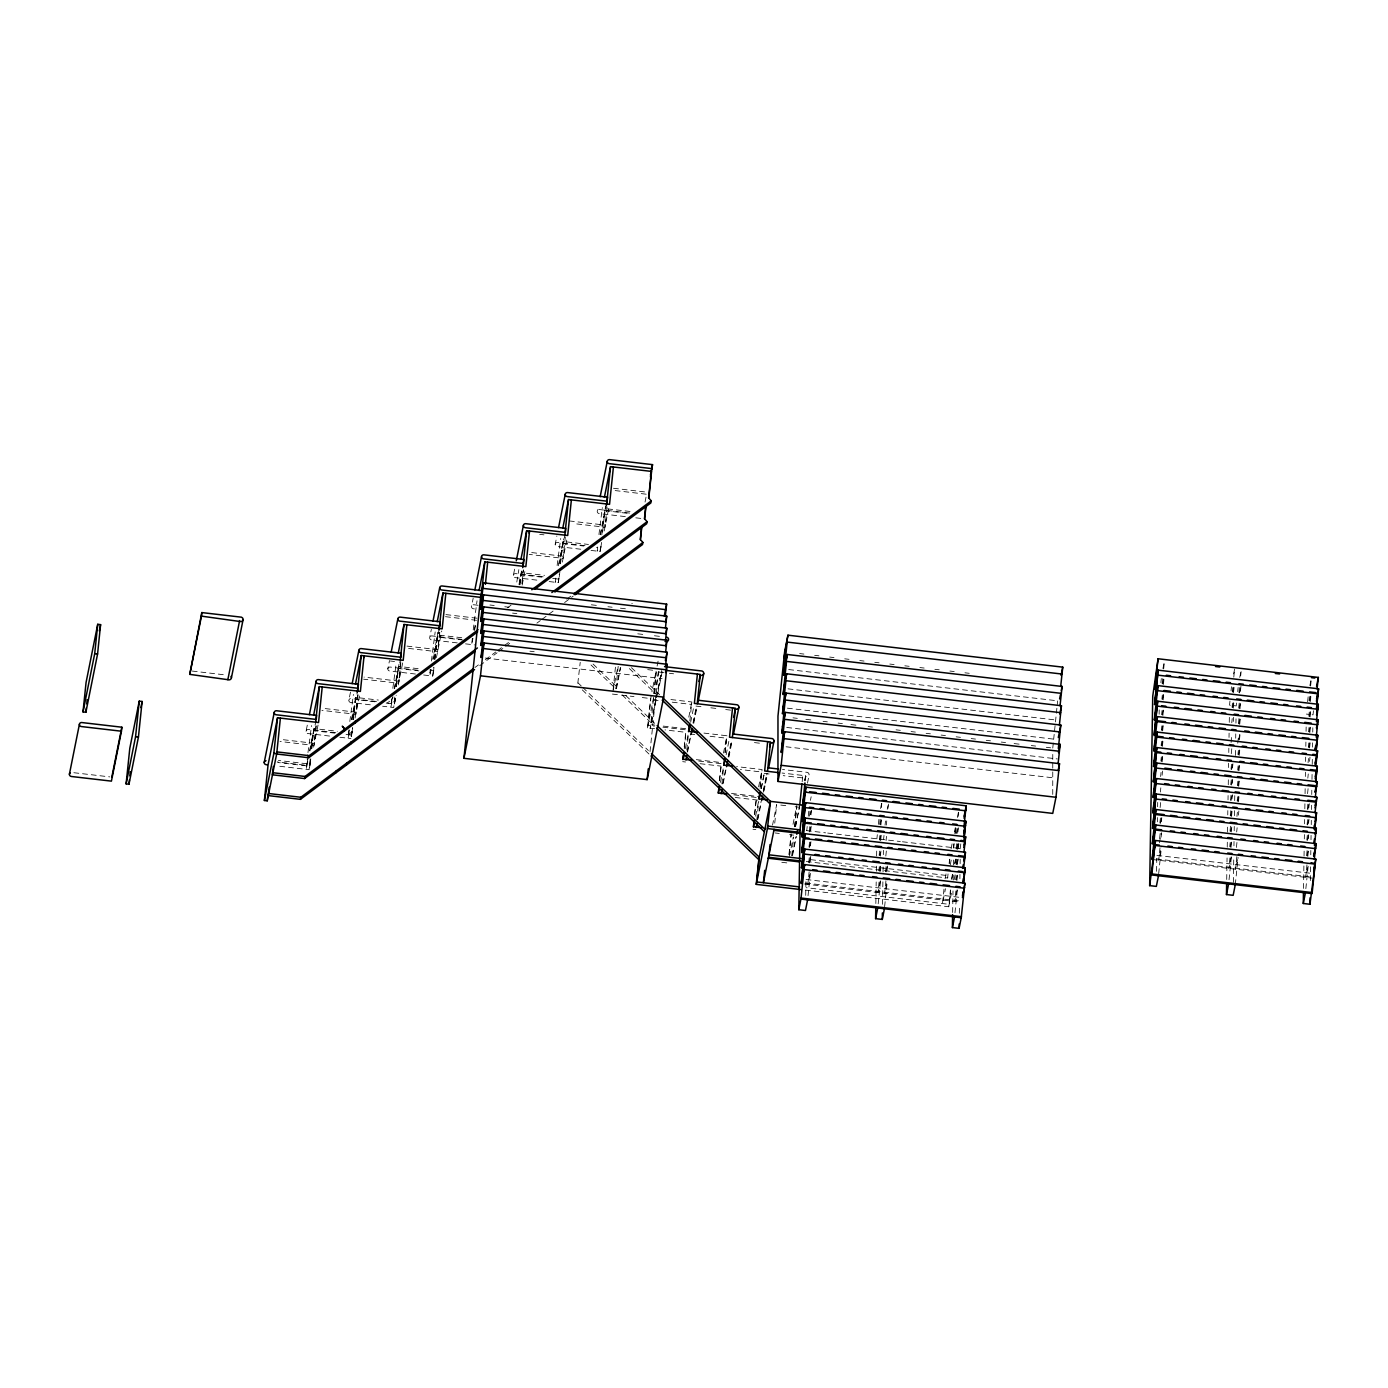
<?xml version="1.0" encoding="UTF-8"?>
<svg xmlns="http://www.w3.org/2000/svg" width="1388" height="1388" viewBox="0 0 1388 1388"><rect width="100%" height="100%" fill="white"/><g stroke="black" fill="none" stroke-linecap="round" stroke-linejoin="round"><path stroke-width="0.75" stroke-dasharray="5 3.75" d="M1052.746 794.422L1052.763 752.279M805.717 895.381L805.96 880.287M875.845 903.536L876.192 881.97M876.366 871.178L876.47 864.689M876.609 856.066L876.713 849.595M882.525 904.317L882.907 880.582M883.046 871.942L883.15 865.47M883.323 854.678L883.393 850.358M952.654 912.471L953.001 890.888M953.174 880.096L953.278 873.625M953.417 865.002L953.521 858.513M959.334 913.252L959.472 904.612M959.889 878.725L959.958 874.405M960.132 863.614L960.201 859.293M1156.586 871.334L1156.794 858.426M1157.384 821.835L1157.453 817.532M1157.627 806.758L1157.696 802.455M1159.136 714.213L1159.206 709.91M1226.714 879.489L1227.061 857.958M1227.235 847.201L1227.339 840.746M1227.478 832.141L1227.582 825.687M1227.755 814.912L1227.825 810.609M1228.016 799.852L1228.085 795.55M1228.259 784.793L1228.363 778.321M1228.536 767.564L1228.606 763.261M1228.779 752.504L1228.848 748.201M1229.022 737.427L1229.091 733.124M1229.265 722.367L1229.369 715.913M1233.359 882.421L1233.776 856.587M1233.949 845.83L1234.019 841.527M1234.192 830.77L1234.262 826.45M1234.435 815.693L1234.539 809.239M1234.678 800.633L1234.8 794.179M1235.424 755.436L1235.528 748.965M1235.702 738.208L1235.771 733.905M1235.945 723.148L1236.014 718.845M1303.523 888.424L1303.905 864.741M1304.043 856.136L1304.147 849.682M1304.321 838.925L1304.39 834.604M1304.564 823.847L1304.651 819.545M1304.824 808.788L1304.928 802.333M1305.067 793.71L1305.171 787.256M1305.345 776.499L1305.414 772.196M1305.588 761.439L1305.657 757.119M1305.83 746.362L1305.9 742.06M1306.073 731.303L1306.143 727M1310.341 880.582L1310.584 865.522M1310.758 854.765L1310.827 850.462M1311.001 839.688L1311.07 835.385M1311.244 824.628L1311.313 820.325M1311.504 809.568L1311.573 805.248M1311.747 794.491L1311.816 790.188M1311.99 779.431L1312.094 772.977M1312.233 764.354L1312.337 757.9M1312.51 747.143L1312.58 742.84M1312.753 732.083L1312.822 727.763M307.737 754.708L306.228 769.351L308.31 758.958M307.963 752.608L311.554 725.577M310.183 759.219L309.09 769.681L277.409 766.003M311.259 748.757L312.768 734.113M310.339 760.884L309.784 766.228L277.982 762.515M311.589 748.791L313.462 730.643L334.786 733.124M310.756 758.802L310.201 764.146L278.398 760.451M311.797 748.722L313.879 728.561L337.336 731.285M315.978 725.976L313.966 745.425L280.029 741.47M316.186 725.907L314.382 743.343L280.445 739.388M348.943 729.845L348.076 738.208L349.741 729.897M349.811 721.465L353.402 694.434M351.147 736.455L351.806 730.175M352.882 719.713L356.265 694.763M353.229 719.661L355.311 699.5L375.905 701.894M353.437 719.591L355.727 697.418L378.369 700.055M357.809 694.833L355.796 714.282L321.912 710.344M358.017 694.763L356.23 712.2L322.328 708.262M391.728 698.806L390.878 707.186L392.96 696.776M392.821 688.344L396.187 663.412M394.817 697.054L393.741 707.516L382.637 706.232M395.892 686.592L399.05 663.742M386.194 703.091L394.435 704.046L395.389 696.637L394.851 701.964L388.675 701.252M396.222 686.609L398.113 668.478L418.881 670.89M396.448 686.557L398.529 666.396L421.362 669.051M400.82 661.781L398.599 683.243L363.604 679.183M400.82 663.742L399.015 681.161L364.02 677.101M430.506 669.432L429.846 675.713L431.095 669.467M431.373 661.07L435.173 631.939M423.67 675.002L432.709 676.043L433.577 667.68M434.444 659.3L438.035 632.269L432.761 659.231M433.958 667.246L433.403 672.573L429.256 672.087M434.791 659.179L437.081 637.005L462.534 639.955M434.999 659.109L437.498 634.923L462.95 637.873M439.597 632.321L437.584 651.77L404.359 647.918M439.805 632.269L438.001 649.688L406.858 646.079M472.336 638.289L471.694 644.57L472.944 638.324M473.204 629.926L477.021 600.796M516.787 582.04L518.852 569.653M519.424 584.469L520.084 578.189M519.737 584.799L520.778 574.719L544.096 577.425M519.945 584.73L521.194 572.637L544.512 575.343M523.276 570.052L521.819 584.157L523.484 569.982M555.807 578.102L555.374 582.283L556.224 578.137M557.109 565.541L560.7 538.509M549.197 581.572L558.236 582.63L559.104 574.25M560.197 563.788L563.563 538.839M559.902 571.735L558.93 579.16L552.58 578.414M560.526 563.736L563.025 541.494L588.477 544.46M565.332 536.878L563.112 558.358L529.192 554.402M577.807 683.295L580.219 662.319M597.655 546.993L597.222 551.14L598.054 546.993M598.939 534.554L602.323 507.644M591.045 550.429L600.084 551.487L600.952 543.176M601.802 534.883L605.584 505.926M601.559 542.378L600.778 548.017L596.545 547.514M602.635 532.055L605.064 508.581L630.499 511.53M607.042 506.932L604.96 527.214L573.157 523.519M613.132 689.558L615.509 666.5M615.873 688.778L618.233 665.945M654.581 728.683L647.554 727.867L650.59 698.528M651.076 696.099L648.04 725.456L654.407 726.184M653.453 698.858L650.417 728.214L661.694 672.035M653.817 693.67L656.194 670.612L651.926 691.849M654.078 693.341L656.246 672.382M650.035 751.602L655.83 695.562M656.056 693.41L658.276 671.861M684.215 746.987L685.724 732.309L664.956 729.897M684.267 748.757L685.776 734.079M686.782 750.145L688.5 733.541M689.871 720.84L691.814 701.981L670.612 699.517M719.348 780.785L721.344 763.678L698.025 760.971M719.609 780.455L721.344 763.678M724.935 752.869L726.462 738.19L707.377 735.97M721.916 783.925L723.408 769.403M725.213 752.539L726.948 735.761L703.629 733.055M754.482 814.565L756.477 797.475L733.159 794.751M754.742 814.236L756.477 797.475M760.069 786.666L761.596 771.988L740.394 769.525M756.824 819.805L758.768 801.119M760.121 788.436L762.081 769.559L736.629 766.592M774.747 823.136L776.673 804.589L772.543 825.131M788.957 854.661L791.125 833.685M789.234 854.331L791.177 835.455M794.561 826.745L796.729 805.769L792.895 824.888M791.75 855.667L793.676 836.981M794.821 826.415L796.781 807.538M802.16 781.722L802.802 775.441L802.316 777.87L783.231 775.649M805.144 780.819L805.665 775.771L782.051 773.029M806.758 830.649L807.191 826.519M808.25 816.213L808.892 810.019M809.516 816.144L810.158 809.846M809.256 831.62L809.898 825.34M810.991 814.843L811.425 810.661M809.013 847.114L809.655 840.816M810.731 830.336L811.165 826.138M808.753 862.59L809.412 856.292M810.488 845.812L810.922 841.631M809.152 871.785L807.851 884.364L810.627 870.502M810.228 861.306L810.887 855.008M808.042 895.659L810.419 872.584M876.886 838.803L877.32 834.674M878.378 824.368L879.02 818.174M879.645 824.299L880.287 818M881.38 807.521L881.796 803.322M879.385 839.775L879.819 835.576M880.912 825.097L881.554 818.816M879.142 855.268L879.576 851.07M880.651 840.59L881.311 834.292M878.882 870.744L879.315 866.546M880.408 856.066L881.05 849.786L879.68 855.615M879.072 882.039L877.979 892.519L880.773 878.656M880.148 871.56L880.807 865.262M883.566 839.567L884 835.455M885.058 825.149L885.492 821.019M878.17 903.814L880.547 880.755M886.325 825.062L886.759 820.881M888.042 808.302L888.476 804.103M886.065 840.555L886.498 836.357M885.822 856.032L886.464 849.751M885.561 871.525L886.221 865.227M885.96 880.721L884.659 893.299L887.453 879.419M887.053 870.241L887.487 866.043M884.624 906.676L887.227 881.519M943.996 889.118L942.504 903.553L945.488 888.684M948.039 873.937L947.622 878.066L948.108 875.637L807.382 859.276M949.114 863.631L949.531 859.519M949.375 863.267L949.808 859.155M953.435 848.103L953.851 843.973M954.927 833.668L955.551 827.474M953.695 847.721L954.129 843.609M955.187 833.303L955.829 827.109M805.422 890.09L948.698 906.746L950.398 890.263M956.453 833.216L957.095 826.936M958.188 816.456L958.622 812.258M950.676 889.899L949.184 904.334L806.046 887.678M956.193 848.71L956.853 842.412M957.928 831.933L958.362 827.751M955.95 864.186L956.592 857.905M957.685 847.426L958.119 843.227M955.69 879.68L956.124 875.481M957.217 865.002L957.859 858.704M955.881 890.975L954.788 901.454L957.182 889.569M956.957 880.478L957.616 874.197M960.114 848.866L961.017 842.325M954.979 912.749L957.356 889.673M1052.763 748.063L1057.639 700.923M1160.889 682.653L1161.322 678.559M1162.138 683.642L1162.797 677.361M1163.665 668.981L1164.306 662.683M1161.895 699.136L1162.329 694.937M1163.404 684.457L1164.064 678.159M1161.635 714.612L1162.068 710.43M1163.161 699.934L1163.803 693.653M1161.392 730.105L1161.825 725.907M1162.901 715.427L1163.56 709.129M1161.131 745.582L1161.565 741.4M1162.658 730.903L1163.3 724.623M1160.889 761.075L1161.322 756.876M1162.398 746.397L1163.057 740.099M1160.628 776.551L1161.062 772.37M1162.155 761.873L1162.797 755.593M1160.385 792.045L1160.819 787.846M1162.12 775.267L1162.554 771.069M1160.125 807.521L1160.784 801.24M1159.882 823.015L1160.524 816.717M1159.622 838.491L1160.281 832.21M1161.357 821.713L1161.791 817.532M1160.021 847.686L1158.72 860.265L1161.513 846.402M1161.114 837.207L1161.548 833.008M1158.685 873.659L1161.288 848.502M1229.976 701.044L1229.542 705.156L1236.222 705.919L1236.639 701.825M1231.035 690.808L1231.451 686.713M1232.266 691.814L1232.7 687.615M1233.793 677.136L1234.661 668.738L1233.065 676.667M1232.024 707.29L1232.457 703.091M1233.533 692.612L1234.192 686.331M1231.763 722.766L1232.197 718.585M1233.29 708.106L1233.932 701.808M1231.087 742.459L1231.954 734.061M1233.255 721.482L1233.689 717.284M1231.26 753.736L1231.919 747.455M1237.714 691.588L1238.131 687.494M1231.017 769.23L1231.659 762.932M1238.946 692.577L1239.605 686.297M1240.681 675.817L1241.115 671.619M1230.757 784.706L1231.416 778.425M1232.492 767.946L1232.926 763.747M1238.703 708.071L1239.345 701.773M1240.438 691.293L1241.08 684.995M1230.514 800.199L1231.156 793.901M1232.249 783.422L1232.683 779.223M1238.443 723.547L1239.102 717.266M1239.97 708.869L1240.612 702.588M1230.254 815.676L1230.913 809.395M1231.989 798.915L1232.423 794.717M1237.766 743.222L1238.634 734.842M1239.71 724.363L1240.369 718.064M1230.011 831.169L1230.653 824.871M1231.52 816.491L1232.18 810.193M1237.94 754.517L1238.374 750.318M1239.467 739.839L1240.109 733.558M1229.751 846.645L1230.184 842.464M1231.277 831.967L1231.919 825.687L1230.549 831.516M1237.697 770.01L1238.131 765.812M1239.206 755.332L1239.866 749.034M1229.942 857.94L1228.866 868.42L1231.642 854.557M1231.017 847.461L1231.677 841.163M1237.437 785.487L1237.87 781.288M1238.964 770.808L1239.605 764.528M1229.039 879.714L1231.416 856.656M1237.194 800.98L1237.628 796.781M1238.703 786.302L1239.363 780.004M1236.934 816.456L1237.367 812.258M1238.46 801.778L1239.102 795.498M1236.691 831.933L1237.124 827.751M1238.426 815.172L1238.859 810.974M1236.43 847.426L1237.09 841.128M1236.829 856.622L1235.528 869.2L1237.923 857.316M1235.285 884.677L1238.096 857.42M1307.617 701.79L1308.259 695.648M1309.075 700.732L1309.509 696.55M1310.602 686.054L1311.244 679.773M1308.832 716.225L1309.266 712.027M1310.341 701.547L1311.001 695.249M1308.572 731.702L1309.005 727.52M1310.099 717.023L1310.74 710.743M1308.329 747.195L1308.763 742.996M1309.838 732.517L1310.498 726.219M1308.069 762.671L1308.502 758.49M1309.595 747.993L1310.237 741.713M1313.464 710.76L1313.031 714.855L1306.351 714.074M1307.826 778.165L1308.259 773.966M1309.561 761.387L1309.994 757.189M1307.565 793.641L1308.225 787.36M1307.322 809.135L1307.964 802.837M1307.08 824.611L1307.722 818.33M1308.797 807.833L1309.231 803.652M1306.819 840.104L1307.461 833.806M1308.554 823.327L1308.988 819.128M1306.576 855.581L1307.218 849.283M1308.294 838.803L1308.728 834.622M1306.976 864.776L1305.674 877.355L1308.051 865.47M1307.826 856.396L1308.693 847.999M1305.848 888.65L1308.225 865.591M329.546 736.056L307.997 733.558A2.169 2.013 11.3 0 1 306.054 731.303L307.737 722.975M307.893 759.115L306.644 765.361L277.114 761.925M309.559 750.787L314.573 725.82M309.94 750.908L315.683 722.211M314.521 740.082L314.937 738M309.507 767.633L311.155 759.444M313.619 747.143L318.147 724.588M370.284 704.792L350.8 702.519A2.169 2.013 11.3 0 1 348.856 700.281L350.522 691.953M348.492 734.217L349.325 730.053M351.407 719.643L356.421 694.694M351.771 719.765L357.531 691.068M349.724 734.859L350.14 732.777L352.049 733.003L352.604 727.659L351.632 735.085L343.322 734.113M353.888 714.057L354.322 711.975M356.352 708.938L356.768 706.856M351.355 736.49L352.986 728.301M355.05 718.047L359.978 693.445M415.446 674.03L389.785 671.046A2.169 2.013 11.3 0 1 387.842 668.808L389.508 660.48M392.544 696.95L391.277 703.178L387.061 702.692M394.209 688.621L399.206 663.655M394.574 688.743L400.334 660.029M399.154 677.917L399.571 675.835M394.435 704.046L396.205 695.215M398.252 684.961L402.78 662.423M457.277 642.887L431.616 639.903A2.169 2.013 11.3 0 1 429.673 637.665L431.356 629.337M433.143 659.317L439.302 628.556M438.14 646.444L438.556 644.362M432.709 676.043L434.357 667.836M436.422 657.6L441.766 630.95M474.418 608.881L473.464 608.777A2.169 2.013 11.3 0 1 471.521 606.521L473.187 598.193M474.193 630.169L475.442 623.923M474.575 630.221L475.442 625.849M536.844 580.132L515.312 577.634A2.169 2.013 11.3 0 1 513.369 575.378L515.035 567.05M518.956 584.469L521.888 569.895M519.303 584.73L522.998 566.269M522.166 585.059L525.445 568.664M580.757 549.232L557.143 546.49A2.169 2.013 11.3 0 1 555.217 544.235L556.883 535.924M558.306 565.801L563.719 538.77M559.086 563.84L564.847 535.143M563.667 553.014L564.083 550.932M558.236 582.63L559.885 574.424M562.348 562.123L567.293 537.52M625.311 516.614L599.182 513.56A2.169 2.013 11.3 0 1 597.239 511.322L598.072 507.158M600.136 534.658L605.567 507.626M600.518 534.744L606.677 504M605.498 521.871L605.931 519.789M600.084 551.487L601.733 543.281M604.196 530.979L609.141 506.377M645.038 502.074L646.288 495.828M612.906 691.658L618.024 666.171M616.081 688.778L620.245 667.975M616.55 688.17L620.714 667.368M657.097 666.067L658.38 659.682M647.554 727.867L659.248 669.623M655.795 699.691L650.799 724.657L654.963 725.143M656.212 697.609L661.642 670.56M657.773 693.757L662.354 670.872M688.778 717.145L691.814 701.981M685.308 748.618L688.292 733.749L694.659 734.495M690.669 722.246L694.017 705.607M687.181 752.209L690.929 733.471M693.011 723.079L696.36 706.44M687.65 751.602L691.398 732.881M693.48 722.471L696.828 705.833M693.74 723.374L697.071 706.735M723.478 753.059L726.948 735.761M720.441 782.416L723.426 767.547M726.132 754.846L729.047 740.29M722.732 783.908L725.646 769.351M728.145 756.876L731.493 740.22M723.2 783.3L726.115 768.744M728.613 756.269L731.545 741.695M728.874 757.171L732.205 740.533M758.611 786.857L761.596 771.988M755.575 816.196L758.559 801.344M761.179 788.297L764.285 773.185M761.266 788.644L764.181 774.07M757.449 819.788L761.197 801.067M763.279 790.657L766.627 774.018M757.9 819.18L761.249 802.542M763.331 792.132L767.096 773.411M764.007 790.969L767.338 774.313M789.425 856.361L793.259 837.259M795.463 826.328L799.419 806.983M804.832 779.935L805.665 775.771M795.567 826.589L799.731 805.786M804.745 780.819L805.578 776.655L807.018 776.829A2.464 2.29 11.3 0 0 807.469 772.387L782.468 769.473M792.149 855.65L795.914 836.929M792.617 855.06L796.382 836.322M807.486 783.144L809.152 774.834M810.419 800.408L811.165 796.747M810.453 814.496L811.234 810.54M809.794 831.967L810.991 826.016M809.551 847.443L810.748 841.51M809.291 862.937L810.488 856.986M880.547 808.562L882.022 801.223M880.183 824.646L881.38 818.694M879.923 840.122L881.12 834.171M887.227 809.343L887.973 805.665M879.419 871.091L880.617 865.14M886.099 871.872L887.296 865.921M945.055 878.812L946.338 872.445M951.092 848.779L952.359 842.412M954.493 831.794L955.343 827.543M957.356 817.497L958.83 810.158M950.225 865.019L951.509 858.652M956.991 833.563L958.188 827.63M956.731 849.057L957.928 843.106M951.613 878.465L952.446 874.301M954.528 863.926L955.36 859.779M957.442 849.404L958.692 843.175M951.734 879.593L952.983 873.434M955.031 863.163L955.864 859.051M957.911 848.779L959.16 842.62M956.488 864.533L957.685 858.599M948.698 906.746L952.064 889.951M954.129 879.68L955.36 873.52M957.425 863.249L958.24 859.155M956.228 880.027L957.425 874.076M1162.936 668.513L1164.133 662.562M1162.676 683.989L1163.873 678.055M1162.433 699.483L1163.63 693.532M1162.19 714.959L1163.769 707.047M1161.93 730.452L1163.127 724.501M1161.687 745.929L1162.866 739.995M1161.426 761.422L1162.624 755.471M1160.42 823.362L1162.016 815.433M1159.379 842.794L1161.357 832.904M1232.822 692.144L1234.001 686.21M1232.561 707.637L1234.158 699.708M1239.744 677.448L1241.34 669.519M1239.501 692.924L1240.681 686.991M1239.241 708.418L1240.438 702.467M1238.998 723.894L1240.178 717.96M1231.555 769.577L1232.752 763.626M1238.738 739.388L1239.935 733.437M1231.312 785.053L1232.492 779.119M1238.495 754.864L1239.675 748.93M1231.052 800.546L1232.249 794.595M1238.235 770.357L1239.831 762.428M1230.809 816.023L1231.989 810.089M1237.992 785.834L1239.571 777.905M1237.732 801.327L1239.328 793.398M1230.306 846.992L1231.486 841.059M1309.873 685.603L1311.07 679.652M1309.63 701.079L1310.81 695.145M1309.37 716.572L1310.567 710.621M1309.127 732.049L1310.307 726.115M1308.867 747.542L1310.064 741.591M1307.86 809.482L1309.058 803.531M1307.617 824.958L1308.797 819.007M1307.357 840.451L1308.554 834.5M1307.114 855.928L1308.311 849.976M507.557 607.823L511.01 605.237M474.974 667.472L478.426 664.887M485.349 659.734L495.742 651.996M497.477 650.712L509.587 641.69M566.738 599.165L571.925 595.313M479.745 665.685L497.06 652.794M498.795 651.51L503.983 647.641M505.718 646.357L510.905 642.488M536.878 623.16L540.348 620.575M542.066 619.291L554.194 610.269M564.586 602.548L573.244 596.094M613.479 488.264L647.398 492.219M615.179 490.589L646.981 494.284M629.649 513.057L599.581 509.57A2.169 2.013 11.3 0 0 597.239 511.322M604.648 510.663L630.083 513.612M635.808 517.828L642.106 518.557M569.323 520.934L605.376 525.132M539.724 534.345L543.957 534.831M584.99 545.675L557.56 542.482A2.169 2.013 11.3 0 0 555.217 544.235M562.608 543.576L583.81 546.039M531.725 552.58L563.528 556.276M543.142 576.818L515.711 573.626A2.169 2.013 11.3 0 0 513.369 575.378M591.357 604.804L597.586 605.532M607.961 606.73L612.125 607.215M620.436 608.187L626.665 608.916M489.947 605.012L494.197 605.498M504.798 606.73L509.032 607.233M478.097 605.255L473.881 604.769A2.169 2.013 11.3 0 0 471.521 606.521M512.571 613.114L516.822 613.617M637.769 633.83L646.097 634.784M654.442 635.756L660.688 636.485M799.644 653.575L803.93 654.078M814.669 655.327L818.972 655.813M829.694 657.062L833.997 657.565M844.719 658.814L849.022 659.317M859.762 660.567L864.047 661.07M874.787 662.319L879.072 662.805M889.812 664.054L894.098 664.557M904.837 665.806L909.14 666.309M919.862 667.559L924.165 668.044M934.887 669.294L939.19 669.797M949.93 671.046L954.215 671.549M964.955 672.798L969.24 673.301M445.912 614.606L479.849 618.562M445.496 616.688L479.433 620.627M788.679 669.554L1057.031 700.749M461.562 639.348L432.032 635.912A2.169 2.013 11.3 0 0 429.673 637.665M465.518 643.859L474.557 644.899M529.921 651.198L534.189 651.701M647.71 669.623L654.078 670.369M658.762 672.052L667.246 673.041M669.363 673.284L673.596 673.787M788.037 688.847L1056.389 720.06M485.297 658.033L662.093 678.593M390.427 661L394.539 661.486M787.395 708.158L1055.748 739.37M429.673 670.022L433.819 670.491M417.615 670.231L390.184 667.055A2.169 2.013 11.3 0 0 387.842 668.808M612.42 694.087L619.447 694.902M621.512 695.145L633.986 696.585M642.28 697.557L648.508 698.285M653.366 699.743L654.789 699.916A2.464 2.29 11.3 0 0 656.246 699.274M653.158 699.968L659.526 700.697M672.243 702.189L691.328 704.41M696.013 706.093L702.38 706.839M710.847 707.811L717.214 708.557M725.698 709.546L732.049 710.292M792.999 717.839L797.302 718.342M805.89 719.348L812.327 720.094M823.049 721.344L827.352 721.847M838.092 723.096L842.377 723.582M850.965 724.588L857.402 725.334M868.142 726.583L872.427 727.086M896.058 729.828L900.344 730.331M911.083 731.58L915.369 732.083M926.108 733.332L930.394 733.818M941.133 735.067L945.436 735.571M956.159 736.82L960.461 737.323M971.184 738.572L975.486 739.075M986.226 740.325L990.512 740.81M1001.251 742.06L1005.537 742.563M1014.125 743.569L1020.562 744.315M1031.301 745.564L1035.604 746.067M1046.326 747.299L1050.629 747.802M786.736 727.468L1057.24 758.924M192.221 671.063L225.567 674.95M663.291 726.098L690.391 729.255M662.891 727.173L686.21 729.88M754.465 742.597L760.832 743.343M786.094 746.779L1054.446 777.974M376.512 701.461L351.216 698.528A2.169 2.013 11.3 0 0 348.856 700.281M696.342 759.652L721.361 762.567M682.688 761.665L685.551 761.995M700.09 763.695L720.858 766.107M764.163 773.428L772.63 774.417M335.827 732.743L308.414 729.55A2.169 2.013 11.3 0 0 306.054 731.303M339.834 737.254L350.938 738.555M731.476 793.45L760.659 796.833M735.224 797.475L758.854 800.234M780.785 805.075L786.944 805.786M795.168 806.74L799.297 807.226M1156.898 855.39L1310.793 873.278M1156.534 858.946L1312.562 877.095M1152.04 859.484L1312.354 878.136M806.359 830.597L825.565 832.835M827.716 833.078L900.309 841.527M902.443 841.77L960.375 848.502M752.955 829.243L755.818 829.59M775.181 832.974L779.293 833.459M789.581 834.656L793.693 835.125M73.859 772.717L109.721 776.881M806.289 861.549L947.345 877.962M781.808 862.312L788.089 863.041M806.029 879.489L959.906 897.377M805.665 883.046L959.542 900.933M804.519 883.983L959.802 902.027M631.453 667.68L659.578 694.729M629.406 668.6L655.969 694.139M593.058 664.037L618.042 688.084M625.867 695.596L655.535 724.137M591.01 664.973L615.994 689.003M622.24 695.006L653.488 725.057M578.085 682.931L581.208 685.95M582.769 687.442L648.37 750.544M582.283 689.871L649.445 754.465M631.8 603.433A2.464 2.29 11.3 0 1 632.303 603.659"/><path stroke-width="1.5" d="M781.808 746.276L784.723 731.702L1059.512 763.66L1055.973 797.267L1052.746 813.403L777.957 781.444L777.974 716.104L784.619 651.822L787.95 635.184L1062.757 667.142L1060.692 686.487M807.608 899.84L805.474 910.493L798.794 909.713L800.078 829.868L804.936 782.884M884.416 908.776L882.282 919.429L875.602 918.648L875.776 907.856M882.282 919.429L882.386 912.957M798.794 909.713L801.136 898.036L961.433 916.67L959.091 928.364L952.411 927.583L952.619 914.64M959.091 928.364L959.16 924.044M1158.477 875.759L1156.343 886.394L1149.663 885.631L1152.734 696.221L1158.06 658.762L1318.357 677.413L1317.056 688.934M1235.285 884.677L1233.151 895.329L1226.472 894.549L1226.645 883.792M1155.059 844.945L1155.527 840.486L1315.824 859.12L1309.96 904.265L1303.28 903.484L1303.453 892.727M1309.96 904.265L1310.064 897.81M803.01 801.57L805.908 787.152L805.439 791.628M802.75 817.046L805.665 802.646L805.179 807.105M801.744 878.986L804.658 864.585L804.068 869.565L964.365 888.216M805.908 787.152L966.204 805.803L965.979 808.423L965.632 810.783L805.335 792.149M805.665 802.646L965.961 821.28L965.475 825.756M804.676 838.074L805.161 833.72L965.458 852.249L965.389 853.325L964.868 857.246L804.572 838.595M804.658 864.585L964.955 883.219L964.469 887.695M1317.871 708.748L1318.34 704.289L1158.043 685.637L1157.557 690.114M1154.382 746.501L1157.297 732.101L1156.811 736.56M1316.605 786.163L1317.091 781.704L1156.794 763.053L1156.204 768.05L1316.501 786.684M1153.636 792.947L1156.534 778.547L1156.048 783.006M1153.133 823.917L1156.031 809.516L1155.458 814.496L1315.755 833.147M1152.873 839.41L1155.788 824.993L1155.302 829.469M1155.389 684.562L1158.269 670.178L1318.6 688.795L1318.114 693.271M1157.314 705.59L1157.8 701.235L1318.097 719.765L1317.611 724.241M1157.297 732.101L1317.594 750.735L1317.351 753.372L1317.004 755.714L1156.707 737.08M1154.139 761.995L1157.019 747.594L1317.333 766.211L1316.865 770.687M1156.534 778.547L1316.83 797.18L1316.605 799.818L1316.258 802.177L1155.944 783.526M1155.788 824.993L1316.084 843.644L1315.841 846.264L1315.494 848.623L1155.198 829.989M83.02 711.905L86.056 682.549L97.733 624.305L100.595 624.635L97.576 653.991L85.883 712.235L83.02 711.905L94.714 653.644L97.733 624.305M85.883 712.235L86.316 708.036M86.75 703.837L87.184 699.656M70.181 772.89A2.169 2.013 11.3 0 0 71.343 776.482L111.422 781.132L121.433 731.216L121.849 727.208L81.771 722.541A2.169 2.013 11.3 0 0 79.411 724.293L69.4 774.226M126.117 783.873L129.795 748.306L139.251 701.148L142.114 701.478L138.436 737.063L128.98 784.203L126.117 783.873L135.573 736.716L139.251 701.148M128.98 784.203L129.414 780.021M129.847 775.84L130.281 771.659M189.774 674.377L201.815 612.576L241.408 617.174A2.464 2.29 11.3 0 1 240.957 621.633L201.451 616.133L189.774 674.377L229.28 679.877A2.464 2.29 11.3 0 0 231.015 676.39M201.451 616.133L201.815 612.576M280.393 718.099L276.715 753.684L267.242 800.824L264.379 800.494L268.058 764.909L277.531 717.769L318.546 722.541L322.224 686.956M267.242 800.824L267.901 794.543M474.557 669.554L300.433 799.349L268.127 795.584L269.203 787.169M264.379 800.494L273.852 753.337L277.531 717.769M475.251 651.319L304.614 778.547L272.308 774.782L273.367 766.367M315.683 722.211L319.361 686.626L360.394 691.398L364.072 655.813L363.656 657.895M357.531 691.068L361.21 655.483L403.197 660.358L406.875 624.791M357.254 692.456L358.503 684.284L318.425 679.617A2.169 2.013 11.3 0 0 316.082 681.369L309.403 714.664M400.334 660.029L404.012 624.461L442.165 628.885L445.843 593.318M439.302 628.556L442.98 592.971L481.896 597.499M439.024 629.944L440.274 621.789L400.212 617.122A2.169 2.013 11.3 0 0 397.853 618.875L391.173 652.152M665.529 666.205L667.055 652.239L483.857 630.933L481.029 657.53L483.961 642.974L667.16 664.279L663.69 697.106L647.138 779.622L463.939 758.316L480.647 596.684L483.423 582.804L666.622 604.11L665.338 615.977M481.81 591.132L484.828 561.845L525.861 566.616L529.539 531.031L529.123 533.113M483.423 582.804L480.612 609.401L483.527 594.845L666.726 616.151L665.442 628.001M483.527 594.845L480.716 621.442L483.631 606.868L666.83 628.174L665.546 640.042M485.401 584.348L487.691 562.175M483.631 606.868L480.821 633.466L483.753 618.909L666.934 640.215L665.65 652.082M483.753 618.909L480.925 645.507L483.857 630.933M463.939 758.316L480.491 675.8L483.961 642.974M522.998 566.269L526.677 530.702L567.709 535.473L571.37 499.888M522.721 567.657L523.97 559.503L483.892 554.836A2.169 2.013 11.3 0 0 481.532 556.588L474.87 589.883M564.847 535.143L568.525 499.559L609.54 504.33L613.409 466.975M606.677 504L610.547 466.646L651.579 471.417L648.821 498.049L651.267 500.877L650.833 502.959L534.831 589.293M606.4 505.388L607.649 497.216L567.571 492.566A2.169 2.013 11.3 0 0 565.228 494.319L558.549 527.596M640.267 539.672L641.534 527.388M641.742 527.353L640.475 539.654L642.904 542.482L642.488 544.564L574.962 594.81M644.448 518.869L645.715 506.585M645.923 506.551L644.639 518.852L647.086 521.68L646.669 523.762L554.905 592.051M648.612 498.066L651.163 473.481M650.452 476.952L652.534 464.633L609.61 459.636A2.169 2.013 11.3 0 0 607.25 461.389L600.154 496.748M647.138 779.622L648.248 768.848M682.913 759.566L683.347 755.384M691.658 760.225L683.174 759.236L683.833 752.955M688.5 731.667L689.437 725.039M697.418 674.065L694.382 703.421L735.414 708.192L732.378 737.549M697.244 703.751L700.281 674.394L666.257 670.439M726.792 794.023L718.307 793.034L718.967 786.736M732.396 766.107L723.911 765.118L724.553 758.837M732.552 707.863L729.515 737.202L770.531 741.973L767.512 771.329M761.925 827.803L753.441 826.814L754.1 820.534M767.529 799.904L759.045 798.915L759.687 792.617M767.668 741.643L764.649 770.999L777.887 772.543M801.136 889.587L756.234 884.364L758.785 859.64L770.479 801.379L662.701 697.73M787.95 635.184L783.977 658.051M764.684 870.345L763.4 882.716L774.105 829.33M1060.033 705.798L1062.098 686.453L787.308 654.494L783.752 675.262L787.169 642.089L1061.976 674.048M1059.391 725.109L1061.456 705.746L786.666 673.787L783.092 694.573L786.528 661.399L1061.317 693.358M770.062 844.511L769.004 854.817L800.98 858.53M1058.315 748.548L1060.814 725.057L786.024 693.098L782.45 713.883L785.886 680.71L1060.675 712.669M1058.107 763.712L1060.172 744.367L785.365 712.408L781.808 733.194L785.226 700.02L1060.033 731.962M777.957 781.444L781.184 765.309L783.942 738.624L1058.732 770.583M784.723 731.702L781.166 752.487L784.584 719.314L1059.391 751.272M799.783 804.797L801.934 783.821M804.953 807.781L801.934 837.138L804.919 822.234L801.674 852.614L804.658 837.71L808.944 838.213M802.143 836.096L805.161 806.74L802.177 821.644L805.422 791.264L802.646 805.127M804.658 837.71L801.431 868.107L804.901 849.092L965.198 867.743L964.729 872.202M804.207 854.227L801.171 883.583L804.173 868.68L800.928 899.077L961.225 917.711L964.469 887.314L962.422 897.515M801.379 882.542L804.433 853.568M963.914 827.387L965.718 809.898L965.51 810.939M964.174 836.912L965.267 826.415M963.879 840.798L965.475 825.374L963.793 833.754M963.931 852.388L965.701 836.773L805.404 818.122L802.507 832.54M963.671 867.882L964.972 856.344L958.553 855.598M963.428 883.358L964.712 871.838L963.55 883.098M1158.06 658.762L1154.816 689.159L1158.303 670.161M1157.592 675.297L1154.556 704.653L1157.557 689.732L1154.313 720.129L1157.297 705.225L1154.261 734.582M1154.764 703.612L1157.8 674.256L1157.713 675.141L1318.01 693.792M1157.089 706.266L1154.053 735.623L1157.54 716.607L1317.837 735.258L1317.368 739.717M1165.59 721.708L1157.054 720.702L1153.81 751.099L1156.794 736.195L1163.213 736.941M1156.794 736.195L1153.549 766.592L1157.037 747.577M1156.343 752.712L1153.307 782.069L1156.291 767.165L1153.046 797.545L1156.048 782.641L1152.803 813.038L1155.788 798.135L1152.751 827.474M1153.515 781.028L1156.551 751.671L1160.819 752.175M1155.579 799.176L1152.543 828.515L1155.545 813.611L1164.098 814.6M1155.545 813.611L1152.3 844.008L1155.284 829.104L1161.704 829.851M1155.284 829.104L1152.04 859.484L1155.042 844.581L1159.31 845.084M1154.833 845.622L1151.797 874.978L1312.094 893.612L1315.13 864.256M1149.663 885.631L1155.042 844.581M1316.813 704.427L1317.889 693.931M1316.501 708.314L1318.097 692.89L1316.414 701.27M1316.466 721.725L1317.854 708.383L1316.535 714.924M1316.223 737.202L1317.594 723.859L1316.657 728.561M1316.05 750.873L1317.143 740.394M1316.188 750.613L1317.351 739.353L1315.304 749.555M1315.807 766.35L1317.091 754.829L1312.822 754.343M1315.546 781.843L1316.848 770.323L1310.428 769.577M1315.685 781.583L1316.848 770.323M1315.304 797.319L1316.587 785.799L1315.286 792.34M1315.043 812.813L1316.345 801.292L1307.791 800.286M1314.8 828.289L1315.876 817.81M1314.714 830.111L1316.084 816.769L1315.147 821.47M1314.453 845.604L1315.841 832.262L1315.633 833.303M1314.297 859.259L1315.581 847.738L1313.916 856.101M965.233 841.232L960.947 840.365M1157.124 720.719L1156.95 721.604L1317.264 740.238M1155.805 798.499L1156.291 794.023L1316.587 812.674L1316.102 817.133M1315.859 832.626L1316.345 828.254L1156.031 809.516M1315.356 863.596L1311.07 862.729M99.346 630.881L100.595 624.635M111.821 777.141L121.849 727.208M140.882 707.62L142.114 701.478M227.84 679.704L239.621 620.575M231.414 677.882L243.091 619.621M264.223 762.446L274.234 712.512A2.169 2.013 11.3 0 1 276.594 710.76L316.655 715.427L316.238 719.435L276.177 714.768A2.169 2.013 11.3 0 1 274.234 712.512M313.601 715.323L319.361 686.626M300.433 799.349L300.849 797.267L473.239 668.756M304.614 778.547L305.03 776.465L477.403 647.953M309.194 755.662L276.889 751.897L276.472 753.979L308.778 757.744L309.194 755.662L478.114 629.718M352.188 683.625L358.867 650.347A2.169 2.013 11.3 0 1 361.227 648.595L401.306 653.262L400.889 657.253L360.811 652.603A2.169 2.013 11.3 0 1 358.867 650.347M335.965 772.682L336.399 770.6M340.129 751.88L340.563 749.798M308.778 757.744L344.311 731.077L344.745 728.995L342.281 726.167L344.727 728.995M355.449 684.18L361.21 655.483M346.427 764.892L346.844 762.827M350.591 744.089L351.008 742.025M354.773 723.287L355.189 721.222M398.252 653.158L404.012 624.461M433.021 621.026L439.701 587.731A2.169 2.013 11.3 0 1 442.043 585.979L482.122 590.646L481.705 594.637L441.627 589.987A2.169 2.013 11.3 0 1 439.701 587.731M437.237 621.685L442.98 592.971M479.068 590.542L484.828 561.845M516.284 560.821L523.38 525.445A2.169 2.013 11.3 0 1 525.74 523.692L565.801 528.36L565.402 532.367L525.323 527.7A2.169 2.013 11.3 0 1 523.38 525.445M520.916 559.399L526.677 530.702M562.765 528.255L568.525 499.559M604.37 497.39L610.547 466.646M650.452 475.026L652.534 464.633M664.245 615.994L666.622 604.11M665.477 622.379L666.726 616.151M665.581 634.42L666.83 628.174M665.685 646.444L666.934 640.215M665.373 660.567L667.055 652.239M665.477 672.59L667.16 664.279M683.174 759.236L684.457 752.869M690.062 724.952L688.778 731.337L697.262 732.309M698.927 681.525L700.177 675.279L701.617 675.453A2.464 2.29 11.3 0 0 702.068 671.011L664.557 666.639M685.967 759.913L686.8 755.766M691.398 732.881L692.23 728.717M697.904 702.571L703.751 673.458M718.307 793.034L719.591 786.666M723.911 765.118L725.195 758.75M733.645 717.405L735.31 709.077L736.75 709.251A2.464 2.29 11.3 0 0 737.202 704.792L697.609 700.194M721.101 793.71L721.934 789.546M726.531 766.662L727.78 760.433M733.454 734.287L738.884 707.238M784.394 669.051L787.308 654.494M753.441 826.814L754.725 820.447M759.045 798.915L760.329 792.548M769.611 747.039L770.444 742.875L771.884 743.031A2.464 2.29 11.3 0 0 772.335 738.59L732.743 733.992M783.734 688.361L786.666 673.787M756.234 827.508L757.067 823.344M761.665 800.46L762.498 796.296M768.588 768.085L774.018 741.036M783.092 707.654L786.024 693.098M782.45 726.965L785.365 712.408M756.234 884.364L767.911 826.12L799.939 829.851M796.799 834.257L797.632 830.093M802.247 848.016L805.144 833.633M802.004 863.51L804.884 849.109M875.602 918.648L877.736 908.012M964.105 816.196L966.221 805.908M964.035 818.261L965.146 812.778M963.879 831.586L965.961 821.384M964.035 845.014L965.684 836.791M963.897 847.409L965.215 840.868M963.793 860.491L965.458 852.353M962.543 868.385L963.289 864.724M964.018 861.063L964.972 856.344M952.411 927.583L954.545 916.93M963.949 873.92L965.18 867.76M962.665 882.039L963.411 878.378M962.457 895.572L963.289 891.46M964.105 887.348L964.938 883.236M1061.074 675.453L1062.757 667.142M1059.599 698.927L1060.432 694.763M1061.265 690.599L1062.098 686.453M1059.79 714.074L1061.456 705.746M1058.315 737.531L1060.814 725.057M1058.489 752.678L1060.172 744.367M1058.263 769.906L1059.512 763.66M1155.146 700.055L1158.026 685.655M1154.885 715.531L1157.765 701.148M1154.643 731.025L1157.523 716.624M1153.879 777.471L1156.759 763.088M1153.376 808.441L1156.256 794.057M1152.63 854.887L1155.51 840.503M1226.472 894.549L1228.606 883.913M1316.553 686.383L1318.357 677.413M1316.518 699.101L1318.6 688.899M1316.674 712.53L1318.322 704.306M1316.414 728.006L1318.097 719.869M1314.939 749.659L1315.755 745.547M1316.587 741.435L1317.819 735.276M1315.095 763.088L1317.594 750.839M1315.043 765.031L1317.091 754.829M1315.251 776.517L1317.351 766.315M1315.165 778.685L1316.275 773.185M1315.009 791.993L1317.073 781.722M1315.165 805.422L1316.848 797.285M1315.026 807.816L1316.345 801.292M1315.321 818.851L1316.57 812.691M1313.673 828.81L1314.419 825.149M1315.078 834.344L1316.31 828.185M1313.794 842.464L1314.523 838.786M1303.28 903.484L1305.414 892.831M1313.586 855.997L1314.419 851.885M1315.234 847.773L1316.084 843.748M1313.742 869.426L1315.807 859.137M1313.655 871.595L1315.338 863.215M531.795 589.779L651.267 500.877M344.328 731.077L477.698 631.8M551.851 592.537L647.086 521.68M573.66 594.012L642.904 542.482M652.134 468.641L609.193 463.644A2.169 2.013 11.3 0 1 607.25 461.389M607.233 501.224L567.172 496.557A2.169 2.013 11.3 0 1 565.228 494.319M523.554 563.511L483.475 558.844A2.169 2.013 11.3 0 1 481.532 556.588M1215.524 666.518L1219.774 667.021M1275.329 673.475L1279.58 673.961M1311.469 677.674L1314.8 678.055M482.781 588.356L665.98 609.662M1166.354 675.245L1170.622 675.748M1179.175 676.737L1183.444 677.24M1189.863 677.986L1196.283 678.732M1202.685 679.478L1206.97 679.964M1213.372 680.71L1219.792 681.456M1226.194 682.202L1230.479 682.705M1239.016 683.694L1243.301 684.197M1249.703 684.943L1256.123 685.689M1262.525 686.435L1266.81 686.939M1273.212 687.685L1279.632 688.413M1286.034 689.159L1290.32 689.663M1296.722 690.409L1303.141 691.155M1309.561 691.901L1315.963 692.647M482.885 600.397L666.084 621.703M1163.959 690.478L1170.379 691.224M1176.781 691.97L1181.067 692.473M1187.469 693.219L1193.888 693.965M1200.29 694.711L1204.576 695.215M1213.129 696.203L1217.397 696.707M1223.817 697.435L1228.085 697.938M1236.639 698.927L1240.907 699.431M1247.326 700.177L1253.728 700.923M1260.148 701.669L1264.416 702.172M1270.835 702.918L1277.238 703.664M1283.657 704.41L1287.925 704.896M1296.479 705.902L1300.747 706.388M1307.166 707.134L1311.434 707.637M1157.453 690.634L1317.75 709.268M483.007 612.42L666.188 633.726M665.043 641.499L666.483 641.655A2.464 2.29 11.3 0 0 666.934 637.213M483.111 624.461L666.309 645.767M1161.582 705.729L1165.851 706.214M1174.404 707.203L1178.672 707.707M1185.092 708.453L1191.494 709.199M1197.913 709.945L1202.182 710.448M1210.735 711.437L1215.003 711.94M1221.423 712.686L1225.691 713.172M1234.244 714.178L1238.512 714.664M1244.932 715.41L1251.334 716.156M1257.754 716.902L1262.022 717.405M1270.575 718.394L1274.861 718.897M1281.263 719.643L1285.531 720.129M1294.084 721.135L1298.37 721.621M1304.772 722.367L1311.192 723.113M1157.21 706.11L1317.507 724.762M439.875 625.78L399.796 621.13A2.169 2.013 11.3 0 1 397.853 618.875M483.215 636.485L666.414 657.791M1172.01 722.454L1176.278 722.94M1184.832 723.946L1189.117 724.432M1195.519 725.178L1201.939 725.924M1208.341 726.67L1212.626 727.173M1219.028 727.919L1225.448 728.665M1231.85 729.411L1236.135 729.897M1244.672 730.903L1248.957 731.389M1255.359 732.135L1261.779 732.881M1268.181 733.627L1272.466 734.131M1278.869 734.877L1285.288 735.623M1291.707 736.369L1295.976 736.872M1302.395 737.601L1308.797 738.347M483.319 648.526L666.518 669.831M1169.616 737.687L1173.901 738.173M1182.437 739.179L1186.723 739.665M1193.125 740.411L1199.544 741.157M1205.964 741.903L1210.232 742.407M1216.634 743.153L1223.054 743.899M1229.473 744.645L1233.741 745.148M1242.295 746.137L1246.563 746.623M1252.982 747.369L1257.25 747.872M1265.804 748.861L1270.072 749.364M1276.492 750.11L1280.76 750.613M1289.313 751.602L1293.581 752.105M1302.135 753.094L1306.403 753.597M1167.239 752.921L1171.507 753.424M1180.06 754.413L1184.328 754.899M1190.748 755.645L1197.15 756.391M1203.57 757.137L1207.838 757.64M1216.391 758.629L1220.659 759.132M1227.079 759.878L1231.347 760.381M1239.9 761.37L1244.169 761.873M1250.588 762.619L1257.008 763.365M1263.41 764.111L1267.695 764.597M1276.231 765.603L1280.517 766.089M1286.919 766.835L1291.204 767.338M1299.741 768.327L1304.026 768.831M1156.447 752.574L1316.761 771.208M480.491 675.8L663.69 697.106M1164.844 768.154L1171.264 768.9M1177.666 769.646L1181.951 770.149M1190.488 771.138L1194.773 771.641M1201.175 772.387L1207.595 773.133M1213.997 773.879L1218.282 774.365M1224.684 775.111L1231.104 775.857M1237.506 776.603L1241.792 777.106M1250.345 778.095L1254.613 778.599M1261.015 779.345L1267.435 780.091M1273.854 780.837L1278.122 781.323M1284.542 782.069L1290.944 782.815M1297.364 783.561L1301.632 784.064M1308.051 784.81L1314.453 785.556M94.714 653.644L97.576 653.991M358.087 688.292L318.008 683.625A2.169 2.013 11.3 0 1 316.082 681.369M1164.601 783.63L1168.87 784.133M1175.272 784.879L1179.557 785.382M1188.111 786.371L1192.379 786.875M1198.798 787.621L1203.066 788.106M1211.62 789.113L1215.888 789.599M1222.308 790.345L1228.71 791.091M1235.129 791.837L1239.397 792.34M1247.951 793.329L1252.219 793.832M1258.638 794.578L1262.907 795.064M1271.46 796.07L1275.728 796.556M1282.148 797.302L1286.416 797.805M1294.969 798.794L1299.237 799.297M1162.207 798.881L1166.475 799.367M1172.895 800.113L1177.163 800.616M1185.716 801.605L1189.984 802.108M1196.404 802.854L1202.806 803.6M1209.226 804.346L1213.494 804.832M1222.047 805.838L1226.315 806.324M1232.735 807.07L1237.003 807.573M1245.557 808.562L1249.842 809.065M1256.244 809.811L1262.664 810.557M1269.066 811.303L1273.351 811.807M1281.887 812.795L1286.173 813.299M1292.575 814.045L1296.86 814.53M1305.397 815.519L1309.682 816.023M1155.701 799.02L1315.998 817.653M781.184 765.309L1055.973 797.267M767.876 767.772L778.286 768.987M1170.5 815.346L1176.92 816.092M1183.322 816.838L1189.742 817.584M1196.144 818.33L1200.429 818.833M1206.831 819.579L1213.251 820.325M1219.653 821.071L1223.938 821.575M1230.341 822.321L1236.76 823.067M1243.18 823.795L1247.448 824.299M1253.85 825.045L1260.269 825.791M1266.689 826.537L1273.091 827.283M1279.51 828.029L1283.779 828.532M1290.198 829.278L1296.6 830.024M1303.02 830.77L1307.288 831.256M1170.258 830.839L1174.526 831.343M1180.945 832.089L1185.213 832.574M1193.767 833.563L1198.035 834.067M1204.454 834.813L1208.722 835.316M1217.276 836.305L1221.544 836.808M1227.964 837.554L1232.232 838.04M1240.785 839.046L1245.053 839.532M1253.607 840.538L1257.875 841.024M1264.295 841.77L1268.563 842.273M1277.116 843.262L1281.384 843.765M1287.804 844.511L1292.072 844.997M1300.625 846.003L1304.894 846.489M809.69 791.75L816.109 792.496M822.511 793.242L828.931 793.988M835.35 794.734L839.619 795.237M846.038 795.983L852.44 796.729M858.86 797.475L863.128 797.961M869.547 798.707L875.949 799.453M882.369 800.199L886.637 800.703M893.057 801.449L899.459 802.195M905.878 802.941L912.28 803.687M918.7 804.433L922.968 804.919M929.387 805.665L935.79 806.411M942.209 807.157L946.477 807.66M952.897 808.406L959.299 809.152M1167.863 846.073L1172.131 846.576M1178.551 847.322L1182.819 847.808M1191.372 848.814L1195.641 849.3M1202.06 850.046L1208.48 850.792M1214.882 851.538L1219.15 852.041M1227.703 853.03L1231.989 853.533M1238.391 854.279L1242.676 854.765M1251.213 855.771L1255.498 856.257M1261.9 857.003L1268.32 857.749M1274.722 858.495L1279.007 858.999M1285.409 859.745L1291.829 860.491M1298.231 861.237L1302.517 861.74M1154.955 845.466L1315.251 864.117M803.982 805.283L770.479 801.379L767.425 828.549L799.696 832.297M809.447 807.243L813.715 807.729M820.135 808.475L824.403 808.978M832.956 809.967L837.224 810.471M843.644 811.217L847.912 811.72M856.465 812.709L860.734 813.212M867.153 813.941L871.421 814.444M879.975 815.433L884.243 815.936M892.796 816.925L897.082 817.428M903.484 818.174L907.752 818.677M916.306 819.666L920.591 820.169M926.993 820.915L931.279 821.401M939.815 822.407L944.1 822.893M952.636 823.899L956.922 824.385M805.075 807.625L965.371 826.276M121.433 731.216L81.354 726.549A2.169 2.013 11.3 0 1 79.411 724.293M135.573 736.716L138.436 737.063M273.852 753.337L276.715 753.684M807.053 822.477L811.338 822.963M817.74 823.709L824.16 824.455M830.562 825.201L834.847 825.704M841.249 826.45L847.669 827.196M854.071 827.942L858.357 828.445M866.893 829.434L871.178 829.937M877.58 830.683L884 831.429M890.402 832.175L894.687 832.661M901.09 833.407L907.509 834.153M913.929 834.899L918.197 835.403M926.75 836.391L931.018 836.895M937.438 837.641L943.84 838.387M950.26 839.133L954.528 839.619M965.128 841.753L804.832 823.119L805.404 818.122M267.103 764.805L266.149 764.701A2.169 2.013 11.3 0 1 266.01 760.693M1152.005 873.937L1312.302 892.571M773.602 830.319L800.616 833.459M272.725 772.7L305.03 776.465M815.346 838.959L821.765 839.705M828.185 840.451L832.453 840.937M841.007 841.943L845.275 842.429M851.694 843.175L858.096 843.921M864.516 844.667L868.784 845.171M875.203 845.917L881.606 846.663M888.025 847.409L892.293 847.894M898.713 848.641L905.115 849.387M911.534 850.133L915.802 850.636M924.356 851.625L928.624 852.128M935.044 852.874L939.312 853.377M947.865 854.366L952.133 854.852M815.103 854.435L819.371 854.939M825.791 855.685L830.059 856.17M838.612 857.177L842.88 857.663M849.3 858.409L853.568 858.912M862.121 859.901L866.39 860.404M872.809 861.15L879.229 861.896M885.631 862.642L889.916 863.128M898.452 864.134L902.738 864.62M909.14 865.366L913.425 865.869M921.962 866.858L926.247 867.361M932.649 868.107L939.069 868.853M945.471 869.599L949.756 870.103M958.31 871.091L962.578 871.595M804.329 854.088L964.625 872.722M268.543 793.502L300.849 797.267M768.501 857.246L800.494 860.959M768.015 858.218L799.297 861.861M812.709 869.669L816.994 870.172M823.396 870.918L829.816 871.664M836.218 872.41L840.503 872.896M846.906 873.642L853.325 874.388M859.727 875.134L864.013 875.637M872.566 876.626L876.834 877.129M883.236 877.875L889.656 878.621M896.075 879.367L900.344 879.871M906.763 880.617L913.165 881.363M919.585 882.109L923.853 882.595M930.272 883.341L936.674 884.087M943.094 884.833L949.496 885.579M955.916 886.325L960.184 886.828M799.644 886.932L756.72 881.953L759.271 857.211L651.493 753.545M662.215 700.159L769.993 803.808M657.097 725.629L764.875 829.295M656.611 728.058L764.389 831.724M651.007 755.974L758.785 859.64"/></g></svg>
